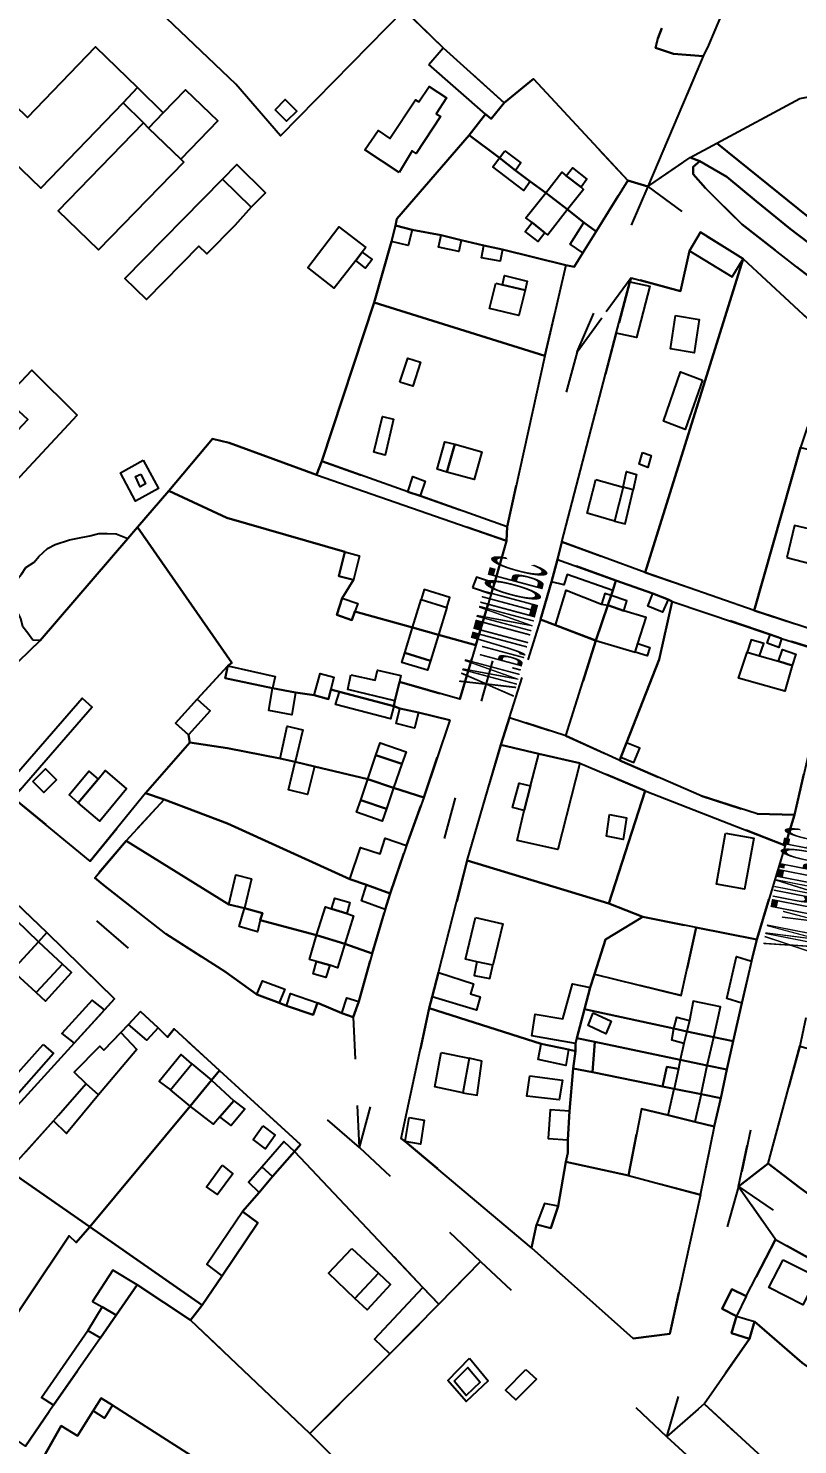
# Model space of a CAD drawing. Extents: x -14.1 to 15.6, y -19 to 8.9.
# Drawn here: x -9.66 to -7.829, y 0.399 to 3.767 of the extents above; entities that cross this region are included whole.
import ezdxf

# ---------------------------------------------------------------- set-up
doc = ezdxf.new("R2010")
doc.units = 0
doc.header["$MEASUREMENT"] = 0
doc.linetypes.add('DASHED', pattern=[0.75, 0.5, -0.25])
doc.linetypes.add('DOT', pattern=[1, 0, -1])
doc.layers.get('0').update_dxf_attribs({"linetype": 'CONTINUOUS'})

msp = doc.modelspace()

# ---------------------------------------------------------------- linework, layer by layer
at = {"color": 7, "linetype": 'Continuous'}
for points in [[(-9.1658, 3.6343), (-9.8908, 4.3243), (-9.7608, 4.4713), (-9.5618, 4.6643), (-9.3008, 4.3793), (-9.3148, 4.3583), (-9.1648, 4.2123), (-8.7948, 3.8353), (-8.7658, 3.8113), (-9.0598, 3.5113)], [(-9.6498, 3.8673), (-9.8108, 3.6993), (-9.6618, 3.5553), (-9.4998, 3.7233), (-9.3998, 3.6263), (-9.4338, 3.5903), (-9.6298, 3.3873), (-9.9748, 3.7193), (-9.8938, 3.8033), (-9.8678, 3.8293), (-9.7998, 3.9003), (-9.8088, 3.9083), (-9.7528, 3.9663)], [(-8.7068, 3.6813), (-8.6728, 3.7213), (-8.5278, 3.5903), (-8.5588, 3.5523), (-8.5718, 3.5633)], [(-8.2338, 3.4053), (-8.3088, 3.2843), (-8.3378, 3.3053), (-8.3768, 3.3363), (-8.4288, 3.3763), (-8.4658, 3.4033), (-8.5008, 3.4293), (-8.5388, 3.4593), (-8.6108, 3.5133), (-8.5718, 3.5633), (-8.5588, 3.5523), (-8.5278, 3.5903), (-8.4578, 3.6473)], [(-8.2338, 3.4053), (-8.3088, 3.2843), (-8.3378, 3.3053), (-8.3768, 3.3363), (-8.4288, 3.3763), (-8.4658, 3.4033), (-8.5008, 3.4293), (-8.5388, 3.4593), (-8.6108, 3.5133), (-8.5718, 3.5633), (-8.5588, 3.5523), (-8.5278, 3.5903), (-8.4578, 3.6473)], [(-8.0218, 3.4943), (-7.8238, 3.6003), (-7.5838, 3.6473), (-7.3928, 3.4783), (-7.3258, 3.3823), (-7.2858, 3.3213), (-7.2178, 3.1873), (-7.1198, 3.0183), (-7.0228, 2.8863), (-6.9488, 2.7883), (-6.8618, 2.6923), (-6.7788, 2.6093), (-6.7338, 2.5573), (-6.7268, 2.5253), (-6.8098, 2.5733), (-6.9128, 2.6293), (-7.0938, 2.7383), (-7.1588, 2.7883), (-7.3658, 2.9653)], [(-9.3998, 3.6263), (-9.3388, 3.5663), (-9.3738, 3.5303), (-9.3858, 3.5423), (-9.4338, 3.5903)], [(-9.2968, 3.4563), (-9.3738, 3.5303), (-9.3388, 3.5663), (-9.2858, 3.6213), (-9.2088, 3.5473)], [(-8.7778, 3.4243), (-8.8588, 3.4783), (-8.8278, 3.5243), (-8.7998, 3.5053), (-8.7388, 3.5973), (-8.7308, 3.5923), (-8.7058, 3.6293), (-8.6648, 3.6023), (-8.6898, 3.5643), (-8.6788, 3.5573), (-8.7368, 3.4693), (-8.7468, 3.4763)], [(-9.0728, 3.5733), (-9.0488, 3.5983), (-9.0208, 3.5703), (-9.0458, 3.5463)], [(-9.2898, 3.4493), (-9.4928, 3.2403), (-9.5888, 3.3333), (-9.3858, 3.5423), (-9.3738, 3.5303), (-9.2968, 3.4563)], [(-8.3088, 3.2843), (-8.3408, 3.2333), (-8.3608, 3.2003), (-8.3808, 3.2043), (-8.5318, 3.2413), (-8.5758, 3.2513), (-8.6298, 3.2633), (-8.6778, 3.2753), (-8.7468, 3.2883), (-8.7858, 3.2983), (-8.7828, 3.3143), (-8.6108, 3.5133), (-8.5388, 3.4593), (-8.5008, 3.4293), (-8.4658, 3.4033), (-8.4288, 3.3763), (-8.3768, 3.3363), (-8.3378, 3.3053)], [(-8.3088, 3.2843), (-8.3408, 3.2333), (-8.3608, 3.2003), (-8.3808, 3.2043), (-8.5318, 3.2413), (-8.5758, 3.2513), (-8.6298, 3.2633), (-8.6778, 3.2753), (-8.7468, 3.2883), (-8.7858, 3.2983), (-8.7828, 3.3143), (-8.6108, 3.5133), (-8.5388, 3.4593), (-8.5008, 3.4293), (-8.4658, 3.4033), (-8.4288, 3.3763), (-8.3768, 3.3363), (-8.3378, 3.3053)], [(-8.5258, 3.4763), (-8.4878, 3.4473), (-8.5008, 3.4293), (-8.5388, 3.4593)], [(-8.0848, 3.4603), (-8.0218, 3.4943), (-7.3658, 2.9653), (-7.1588, 2.7883), (-7.0938, 2.7383), (-6.9128, 2.6293), (-6.8098, 2.5733), (-6.7268, 2.5253), (-6.7358, 2.4903), (-6.8658, 2.5693), (-6.9218, 2.5943), (-7.0258, 2.6493), (-7.0768, 2.6813), (-7.2128, 2.7843), (-7.3638, 2.9103), (-7.5608, 3.0663), (-7.6818, 3.1633), (-7.7618, 3.2253), (-7.8468, 3.2903), (-7.9278, 3.3563), (-7.9978, 3.4143), (-8.0428, 3.4403), (-8.0618, 3.4513)], [(-9.1298, 3.3423), (-9.1978, 3.4083), (-9.1638, 3.4433), (-9.0958, 3.3763)], [(-8.5388, 3.4593), (-8.5008, 3.4293), (-8.4658, 3.4033), (-8.4808, 3.3813), (-8.5548, 3.4383)], [(-8.3448, 3.3893), (-8.3798, 3.4163), (-8.3648, 3.4353), (-8.3308, 3.4083)], [(-9.1688, 3.2983), (-9.2348, 3.2313), (-9.2538, 3.2493), (-9.3788, 3.1223), (-9.4298, 3.1723), (-9.1978, 3.4083), (-9.1298, 3.3423)], [(-8.4288, 3.3763), (-8.3908, 3.4253), (-8.3798, 3.4163), (-8.3448, 3.3893), (-8.3388, 3.3843), (-8.3768, 3.3363)], [(-8.4288, 3.3763), (-8.3768, 3.3363), (-8.4238, 3.2763), (-8.4308, 3.2813), (-8.4608, 3.3053), (-8.4758, 3.3163)], [(-8.4608, 3.3053), (-8.4308, 3.2813), (-8.4468, 3.2603), (-8.4778, 3.2843)], [(-8.3378, 3.3053), (-8.3088, 3.2843), (-8.3408, 3.2333), (-8.3708, 3.2543)], [(-8.8568, 3.2463), (-8.8658, 3.2353), (-8.8808, 3.2153), (-8.9318, 3.1493), (-8.9948, 3.1983), (-8.9208, 3.2953)], [(-8.8368, 3.1153), (-8.7958, 3.2603), (-8.7858, 3.2983), (-8.7468, 3.2883), (-8.6778, 3.2753), (-8.6298, 3.2633), (-8.5758, 3.2513), (-8.5318, 3.2413), (-8.3808, 3.2043), (-8.4308, 2.9883)], [(-8.8368, 3.1153), (-8.7958, 3.2603), (-8.7858, 3.2983), (-8.7468, 3.2883), (-8.6778, 3.2753), (-8.6298, 3.2633), (-8.5758, 3.2513), (-8.5318, 3.2413), (-8.3808, 3.2043), (-8.4308, 2.9883)], [(-8.7958, 3.2603), (-8.7858, 3.2983), (-8.7468, 3.2883), (-8.7558, 3.2513)], [(-8.6778, 3.2753), (-8.6298, 3.2633), (-8.6358, 3.2363), (-8.6838, 3.2473)], [(-8.2258, 3.1743), (-8.1078, 3.1423), (-8.0868, 3.2383), (-8.0608, 3.2823), (-7.9588, 3.2193), (-8.1918, 2.4733), (-8.3908, 2.5463), (-8.2608, 3.0423), (-8.2288, 3.1643)], [(-8.2258, 3.1743), (-8.1078, 3.1423), (-8.0868, 3.2383), (-8.0608, 3.2823), (-7.9588, 3.2193), (-8.1918, 2.4733), (-8.3908, 2.5463), (-8.2608, 3.0423), (-8.2288, 3.1643)], [(-8.0608, 3.2823), (-8.0868, 3.2383), (-7.9848, 3.1763), (-7.9588, 3.2193)], [(-8.8808, 3.2153), (-8.8658, 3.2353), (-8.8418, 3.2173), (-8.8578, 3.1973)], [(-8.5758, 3.2513), (-8.5318, 3.2413), (-8.5368, 3.2133), (-8.5818, 3.2213)], [(-7.9588, 3.2193), (-7.7398, 3.0163), (-7.7588, 2.9593), (-7.8228, 2.7703), (-7.9328, 2.3833), (-8.1918, 2.4733)], [(-7.9588, 3.2193), (-7.7398, 3.0163), (-7.7588, 2.9593), (-7.8228, 2.7703), (-7.9328, 2.3833), (-8.1918, 2.4733)], [(-8.4778, 3.1443), (-8.5318, 3.1573), (-8.5268, 3.1793), (-8.4728, 3.1663)], [(-8.5478, 3.1613), (-8.5318, 3.1573), (-8.4778, 3.1443), (-8.4928, 3.0843), (-8.5628, 3.1013)], [(-8.2608, 3.0423), (-8.2288, 3.1643), (-8.1808, 3.1543), (-8.2128, 3.0323)], [(-8.8368, 3.1153), (-8.4308, 2.9883), (-8.5208, 2.5823), (-8.7278, 2.6553), (-8.7568, 2.6653), (-8.9618, 2.7383)], [(-8.8368, 3.1153), (-8.4308, 2.9883), (-8.5208, 2.5823), (-8.7278, 2.6553), (-8.7568, 2.6653), (-8.9618, 2.7383)], [(-8.1198, 3.0843), (-8.0638, 3.0753), (-8.0758, 2.9953), (-8.1318, 3.0053)], [(-8.7758, 2.9263), (-8.7568, 2.9833), (-8.7268, 2.9733), (-8.7448, 2.9163)], [(-9.5438, 2.8473), (-9.7538, 2.6223), (-9.8638, 2.7263), (-9.7968, 2.7973), (-9.7448, 2.7483), (-9.6608, 2.8373), (-9.7148, 2.8873), (-9.6518, 2.9543)], [(-8.0558, 2.9303), (-8.0968, 2.8133), (-8.1488, 2.8333), (-8.1078, 2.9503)], [(-8.8378, 2.7593), (-8.8168, 2.8443), (-8.7908, 2.8383), (-8.8108, 2.7523)], [(-9.2218, 2.7913), (-9.1818, 2.7813), (-8.9738, 2.7053), (-8.5218, 2.5483), (-8.5508, 2.4483), (-8.5588, 2.4223), (-8.5948, 2.3003), (-8.6838, 2.3253), (-8.7458, 2.3423), (-8.8828, 2.3803), (-8.8898, 2.3603), (-8.9258, 2.3723), (-8.9128, 2.4123), (-8.8858, 2.4563), (-8.9208, 2.4643), (-8.9068, 2.5223), (-9.1878, 2.6033), (-9.3258, 2.6673)], [(-9.2218, 2.7913), (-9.1818, 2.7813), (-8.9738, 2.7053), (-8.5218, 2.5483), (-8.5508, 2.4483), (-8.5588, 2.4223), (-8.5948, 2.3003), (-8.6838, 2.3253), (-8.7458, 2.3423), (-8.8828, 2.3803), (-8.8898, 2.3603), (-8.9258, 2.3723), (-8.9128, 2.4123), (-8.8858, 2.4563), (-8.9208, 2.4643), (-8.9068, 2.5223), (-9.1878, 2.6033), (-9.3258, 2.6673)], [(-8.6448, 2.7783), (-8.6638, 2.7123), (-8.6868, 2.7193), (-8.6688, 2.7843)], [(-8.6638, 2.7123), (-8.6448, 2.7783), (-8.5808, 2.7603), (-8.5988, 2.6943)], [(-7.8228, 2.7703), (-7.7328, 2.7503), (-7.6538, 2.7323), (-7.5678, 2.7123), (-7.5978, 2.6193), (-7.6098, 2.5793), (-7.7328, 2.3173), (-7.9328, 2.3833)], [(-7.8228, 2.7703), (-7.7328, 2.7503), (-7.6538, 2.7323), (-7.5678, 2.7123), (-7.5978, 2.6193), (-7.6098, 2.5793), (-7.7328, 2.3173), (-7.9328, 2.3833)], [(-9.3868, 2.7403), (-9.3498, 2.6733), (-9.4048, 2.6433), (-9.4408, 2.7103)], [(-9.3868, 2.7403), (-9.3498, 2.6733), (-9.4048, 2.6433), (-9.4408, 2.7103)], [(-8.1988, 2.7583), (-8.1778, 2.7513), (-8.1858, 2.7233), (-8.2068, 2.7313)], [(-9.3918, 2.7073), (-9.3808, 2.6843), (-9.3938, 2.6773), (-9.4048, 2.7013)], [(-8.7278, 2.6553), (-8.7568, 2.6653), (-8.7448, 2.7013), (-8.7158, 2.6903)], [(-8.3098, 2.6943), (-8.2448, 2.6763), (-8.2648, 2.5953), (-8.3298, 2.6143)], [(-8.2208, 2.6703), (-8.2448, 2.6763), (-8.2368, 2.7133), (-8.2128, 2.7063)], [(-8.5948, 2.3003), (-8.6328, 2.1723), (-8.7768, 2.2133), (-8.7878, 2.1683), (-8.7898, 2.1553), (-8.9198, 2.1893), (-8.9398, 2.1953), (-8.9458, 2.1723), (-8.9798, 2.1813), (-9.0238, 2.1883), (-9.0788, 2.1983), (-9.1918, 2.2223), (-9.1848, 2.2513), (-9.1758, 2.2583), (-9.3998, 2.5813), (-9.3258, 2.6673), (-9.1878, 2.6033), (-8.9068, 2.5223), (-8.9208, 2.4643), (-8.8858, 2.4563), (-8.9128, 2.4123), (-8.9258, 2.3723), (-8.8898, 2.3603), (-8.8828, 2.3803), (-8.7458, 2.3423), (-8.6838, 2.3253)], [(-8.5948, 2.3003), (-8.6328, 2.1723), (-8.7768, 2.2133), (-8.7878, 2.1683), (-8.7898, 2.1553), (-8.9198, 2.1893), (-8.9398, 2.1953), (-8.9458, 2.1723), (-8.9798, 2.1813), (-9.0238, 2.1883), (-9.0788, 2.1983), (-9.1918, 2.2223), (-9.1848, 2.2513), (-9.1758, 2.2583), (-9.3998, 2.5813), (-9.3258, 2.6673), (-9.1878, 2.6033), (-8.9068, 2.5223), (-8.9208, 2.4643), (-8.8858, 2.4563), (-8.9128, 2.4123), (-8.9258, 2.3723), (-8.8898, 2.3603), (-8.8828, 2.3803), (-8.7458, 2.3423), (-8.6838, 2.3253)], [(-8.2448, 2.6763), (-8.2648, 2.5953), (-8.2398, 2.5893), (-8.2208, 2.6703)], [(-9.3808, 1.9483), (-9.5128, 1.7873), (-9.6958, 1.9373), (-9.6798, 1.9553), (-9.7038, 1.9763), (-9.7508, 2.0233), (-9.8118, 2.1373), (-9.7088, 2.2373), (-9.6318, 2.3113), (-9.4228, 2.5543), (-9.3998, 2.5813), (-9.1758, 2.2583), (-9.1848, 2.2513), (-9.2578, 2.1723), (-9.3098, 2.1153), (-9.2788, 2.0873), (-9.2758, 2.0693)], [(-9.3808, 1.9483), (-9.5128, 1.7873), (-9.6958, 1.9373), (-9.6798, 1.9553), (-9.7038, 1.9763), (-9.7508, 2.0233), (-9.8118, 2.1373), (-9.7088, 2.2373), (-9.6318, 2.3113), (-9.4228, 2.5543), (-9.3998, 2.5813), (-9.1758, 2.2583), (-9.1848, 2.2513), (-9.2578, 2.1723), (-9.3098, 2.1153), (-9.2788, 2.0873), (-9.2758, 2.0693)], [(-7.8548, 2.5093), (-7.7608, 2.4843), (-7.7518, 2.5263), (-7.7918, 2.5333), (-7.7788, 2.5713), (-7.8368, 2.5853)], [(-8.8718, 2.5133), (-8.8858, 2.4563), (-8.9208, 2.4643), (-8.9068, 2.5223)], [(-8.4008, 2.5043), (-8.2618, 2.4543), (-8.2688, 2.4303), (-8.2728, 2.4183), (-8.2808, 2.3953), (-8.3098, 2.3113), (-8.4058, 2.3483), (-8.4408, 2.3613), (-8.4148, 2.4513)], [(-8.4008, 2.5043), (-8.2618, 2.4543), (-8.2688, 2.4303), (-8.2728, 2.4183), (-8.2808, 2.3953), (-8.3098, 2.3113), (-8.4058, 2.3483), (-8.4408, 2.3613), (-8.4148, 2.4513)], [(-8.4008, 2.5043), (-8.2618, 2.4543), (-8.2688, 2.4303), (-8.3778, 2.4683), (-8.3858, 2.4443), (-8.4148, 2.4513)], [(-8.6028, 2.4373), (-8.5588, 2.4223), (-8.5508, 2.4483), (-8.5938, 2.4623)], [(-8.7248, 2.4093), (-8.6638, 2.3903), (-8.6568, 2.4143), (-8.7178, 2.4333)], [(-8.2808, 2.3953), (-8.3098, 2.3113), (-8.4058, 2.3483), (-8.3798, 2.4313), (-8.2958, 2.3983)], [(-8.2618, 2.4543), (-8.1738, 2.4233), (-8.1378, 2.4093), (-8.1278, 2.4043), (-8.1588, 2.2663), (-8.2368, 2.0683), (-8.2498, 2.0343), (-8.2528, 2.0263), (-8.3808, 2.0853), (-8.3098, 2.3113), (-8.2808, 2.3953), (-8.2728, 2.4183), (-8.2688, 2.4303)], [(-8.2618, 2.4543), (-8.1738, 2.4233), (-8.1378, 2.4093), (-8.1278, 2.4043), (-8.1588, 2.2663), (-8.2368, 2.0683), (-8.2498, 2.0343), (-8.2528, 2.0263), (-8.3808, 2.0853), (-8.3098, 2.3113), (-8.2808, 2.3953), (-8.2728, 2.4183), (-8.2688, 2.4303)], [(-8.9258, 2.3723), (-8.9128, 2.4123), (-8.8758, 2.3993), (-8.8828, 2.3803), (-8.8898, 2.3603)], [(-8.7458, 2.3423), (-8.7248, 2.4093), (-8.6638, 2.3903), (-8.6838, 2.3253)], [(-8.2808, 2.3953), (-8.3098, 2.3113), (-8.2158, 2.2843), (-8.2098, 2.3043), (-8.1898, 2.3663), (-8.2428, 2.3823)], [(-8.2808, 2.3953), (-8.2728, 2.4183), (-8.2878, 2.4233), (-8.2958, 2.3983)], [(-8.2808, 2.3953), (-8.2428, 2.3823), (-8.2358, 2.4063), (-8.2728, 2.4183)], [(-8.1278, 2.4043), (-7.8948, 2.3263), (-7.8678, 2.3163), (-7.7488, 2.2793), (-7.8368, 1.8973), (-7.9258, 1.8993), (-8.0588, 1.9423), (-8.2528, 2.0263), (-8.2498, 2.0343), (-8.2368, 2.0683), (-8.1588, 2.2663)], [(-8.1278, 2.4043), (-7.8948, 2.3263), (-7.8678, 2.3163), (-7.7488, 2.2793), (-7.8368, 1.8973), (-7.9258, 1.8993), (-8.0588, 1.9423), (-8.2528, 2.0263), (-8.2498, 2.0343), (-8.2368, 2.0683), (-8.1588, 2.2663)], [(-8.1738, 2.4233), (-8.1378, 2.4093), (-8.1508, 2.3793), (-8.1858, 2.3933)], [(-8.7458, 2.3423), (-8.6838, 2.3253), (-8.7028, 2.2633), (-8.7638, 2.2823)], [(-7.8948, 2.3263), (-7.8678, 2.3163), (-7.8738, 2.2953), (-7.9018, 2.3053)], [(-8.2158, 2.2843), (-8.2098, 2.3043), (-8.1808, 2.2953), (-8.1878, 2.2753)], [(-7.9498, 2.2843), (-7.9198, 2.2753), (-7.9098, 2.3043), (-7.9398, 2.3133)], [(-7.8428, 2.2523), (-7.8748, 2.2623), (-7.8658, 2.2903), (-7.8338, 2.2793)], [(-8.7638, 2.2823), (-8.7028, 2.2633), (-8.7098, 2.2413), (-8.7708, 2.2593)], [(-7.9498, 2.2843), (-7.9198, 2.2753), (-7.8748, 2.2623), (-7.8428, 2.2523), (-7.8598, 2.1913), (-7.9698, 2.2223)], [(-9.1848, 2.2513), (-9.1918, 2.2223), (-9.0788, 2.1983), (-9.0238, 2.1883), (-8.9798, 2.1813), (-8.9458, 2.1723), (-8.9398, 2.1953), (-8.9198, 2.1893), (-8.7898, 2.1553), (-8.7758, 2.1503), (-8.7318, 2.1403), (-8.6568, 2.1223), (-8.7188, 1.9383), (-8.7908, 1.9613), (-8.8518, 1.9823), (-8.9788, 2.0123), (-9.0248, 2.0233), (-9.0608, 2.0313), (-9.1858, 2.0553), (-9.2758, 2.0693), (-9.2788, 2.0873), (-9.3098, 2.1153), (-9.2578, 2.1723)], [(-9.1848, 2.2513), (-9.1918, 2.2223), (-9.0788, 2.1983), (-9.0238, 2.1883), (-8.9798, 2.1813), (-8.9458, 2.1723), (-8.9398, 2.1953), (-8.9198, 2.1893), (-8.7898, 2.1553), (-8.7758, 2.1503), (-8.7318, 2.1403), (-8.6568, 2.1223), (-8.7188, 1.9383), (-8.7908, 1.9613), (-8.8518, 1.9823), (-8.9788, 2.0123), (-9.0248, 2.0233), (-9.0608, 2.0313), (-9.1858, 2.0553), (-9.2758, 2.0693), (-9.2788, 2.0873), (-9.3098, 2.1153), (-9.2578, 2.1723)], [(-9.1848, 2.2513), (-9.0728, 2.2263), (-9.0788, 2.1983), (-9.1918, 2.2223)], [(-8.9798, 2.1813), (-8.9658, 2.2333), (-8.9328, 2.2243), (-8.9398, 2.1953), (-8.9458, 2.1723)], [(-8.8928, 2.2303), (-8.8348, 2.2173), (-8.8288, 2.2413), (-8.7738, 2.2283), (-8.7768, 2.2133), (-8.7878, 2.1683), (-8.8998, 2.1953)], [(-9.0788, 2.1983), (-9.0238, 2.1883), (-9.0328, 2.1353), (-9.0878, 2.1453)], [(-9.0788, 2.1983), (-9.0238, 2.1883), (-9.0328, 2.1353), (-9.0878, 2.1453)], [(-8.9198, 2.1893), (-8.7898, 2.1553), (-8.7978, 2.1253), (-8.9288, 2.1593)], [(-9.7038, 1.9763), (-9.5318, 2.1743), (-9.5078, 2.1533), (-9.6798, 1.9553)], [(-9.3098, 2.1153), (-9.2578, 2.1723), (-9.2268, 2.1443), (-9.2788, 2.0873)], [(-8.7758, 2.1503), (-8.7318, 2.1403), (-8.7408, 2.1033), (-8.7848, 2.1143)], [(-9.0248, 2.0233), (-9.0608, 2.0313), (-9.0438, 2.1083), (-9.0068, 2.0993)], [(-8.7188, 1.9383), (-8.7598, 1.8243), (-8.7988, 1.7103), (-8.8548, 1.7303), (-8.8948, 1.7443), (-9.1858, 1.8763), (-9.3368, 1.9333), (-9.3808, 1.9483), (-9.2758, 2.0693), (-9.1858, 2.0553), (-9.0608, 2.0313), (-9.0248, 2.0233), (-8.9788, 2.0123), (-8.8518, 1.9823), (-8.7908, 1.9613)], [(-8.7188, 1.9383), (-8.7598, 1.8243), (-8.7988, 1.7103), (-8.8548, 1.7303), (-8.8948, 1.7443), (-9.1858, 1.8763), (-9.3368, 1.9333), (-9.3808, 1.9483), (-9.2758, 2.0693), (-9.1858, 2.0553), (-9.0608, 2.0313), (-9.0248, 2.0233), (-8.9788, 2.0123), (-8.8518, 1.9823), (-8.7908, 1.9613)], [(-8.7708, 2.0183), (-8.8328, 2.0393), (-8.8228, 2.0683), (-8.7608, 2.0473)], [(-8.5358, 2.0633), (-8.4448, 2.0423), (-8.3478, 2.0203), (-8.1918, 1.9543), (-8.2788, 1.6863), (-8.6158, 1.7883)], [(-8.5358, 2.0633), (-8.4448, 2.0423), (-8.3478, 2.0203), (-8.1918, 1.9543), (-8.2788, 1.6863), (-8.6158, 1.7883)], [(-8.2368, 2.0683), (-8.2498, 2.0343), (-8.2188, 2.0213), (-8.2048, 2.0553)], [(-9.0248, 2.0233), (-8.9788, 2.0123), (-8.9958, 1.9453), (-9.0408, 1.9563)], [(-8.8518, 1.9823), (-8.8328, 2.0393), (-8.7708, 2.0183), (-8.7908, 1.9613)], [(-8.4448, 2.0423), (-8.3478, 2.0203), (-8.3998, 1.8143), (-8.4968, 1.8363), (-8.4798, 1.9073), (-8.4648, 1.9663)], [(-9.6488, 1.9763), (-9.6188, 2.0063), (-9.5928, 1.9803), (-9.6228, 1.9503)], [(-9.4938, 1.9823), (-9.5408, 1.9253), (-9.5628, 1.9443), (-9.5158, 2.0013)], [(-9.5408, 1.9253), (-9.4938, 1.9823), (-9.4768, 2.0023), (-9.4258, 1.9593), (-9.4898, 1.8823)], [(-8.8518, 1.9823), (-8.7908, 1.9613), (-8.8078, 1.9113), (-8.8688, 1.9323)], [(-8.4648, 1.9663), (-8.4798, 1.9073), (-8.5078, 1.9143), (-8.4918, 1.9723)], [(-8.1918, 1.9543), (-7.8588, 1.8243), (-7.9268, 1.6003), (-8.0708, 1.6293), (-8.1978, 1.6543), (-8.2788, 1.6863)], [(-8.1918, 1.9543), (-7.8588, 1.8243), (-7.9268, 1.6003), (-8.0708, 1.6293), (-8.1978, 1.6543), (-8.2788, 1.6863)], [(-9.3368, 1.9333), (-9.1858, 1.8763), (-8.8948, 1.7443), (-8.8548, 1.7303), (-8.7988, 1.7103), (-8.8108, 1.6723), (-8.8418, 1.5673), (-8.9068, 1.5903), (-8.9738, 1.6113), (-9.1078, 1.6463), (-9.1028, 1.6633), (-9.1458, 1.6753), (-9.1828, 1.6843), (-9.4268, 1.8353)], [(-9.3368, 1.9333), (-9.1858, 1.8763), (-8.8948, 1.7443), (-8.8548, 1.7303), (-8.7988, 1.7103), (-8.8108, 1.6723), (-8.8418, 1.5673), (-8.9068, 1.5903), (-8.9738, 1.6113), (-9.1078, 1.6463), (-9.1028, 1.6633), (-9.1458, 1.6753), (-9.1828, 1.6843), (-9.4268, 1.8353)], [(-8.8688, 1.9323), (-8.8078, 1.9113), (-8.8178, 1.8823), (-8.8788, 1.9033)], [(-8.2768, 1.8983), (-8.2368, 1.8903), (-8.2448, 1.8383), (-8.2838, 1.8463)], [(-8.0008, 1.8533), (-7.9338, 1.8413), (-7.9558, 1.7203), (-8.0228, 1.7323)], [(-8.8418, 1.5673), (-8.8738, 1.4533), (-8.8868, 1.4163), (-8.9138, 1.4253), (-8.9718, 1.4503), (-8.9818, 1.4213), (-9.0458, 1.4433), (-9.0628, 1.4503), (-9.1158, 1.4703), (-9.1898, 1.5233), (-9.3328, 1.6143), (-9.4828, 1.7313), (-9.5018, 1.7473), (-9.4268, 1.8353), (-9.1828, 1.6843), (-9.1458, 1.6753), (-9.1028, 1.6633), (-9.1078, 1.6463), (-8.9738, 1.6113), (-8.9068, 1.5903)], [(-8.8418, 1.5673), (-8.8738, 1.4533), (-8.8868, 1.4163), (-8.9138, 1.4253), (-8.9718, 1.4503), (-8.9818, 1.4213), (-9.0458, 1.4433), (-9.0628, 1.4503), (-9.1158, 1.4703), (-9.1898, 1.5233), (-9.3328, 1.6143), (-9.4828, 1.7313), (-9.5018, 1.7473), (-9.4268, 1.8353), (-9.1828, 1.6843), (-9.1458, 1.6753), (-9.1028, 1.6633), (-9.1078, 1.6463), (-8.9738, 1.6113), (-8.9068, 1.5903)], [(-8.8948, 1.7443), (-8.8698, 1.8193), (-8.8228, 1.8043), (-8.8108, 1.8413), (-8.7598, 1.8243), (-8.7988, 1.7103), (-8.8548, 1.7303)], [(-8.6158, 1.7883), (-8.2788, 1.6863), (-8.1978, 1.6543), (-8.2868, 1.6003), (-8.3128, 1.5183), (-8.3228, 1.4863), (-8.3368, 1.4353), (-8.3548, 1.3663), (-8.3578, 1.3533), (-8.3578, 1.3353), (-8.3748, 1.3393), (-8.4398, 1.3523), (-8.7058, 1.4373), (-8.6988, 1.4643), (-8.6838, 1.5223)], [(-8.6158, 1.7883), (-8.2788, 1.6863), (-8.1978, 1.6543), (-8.2868, 1.6003), (-8.3128, 1.5183), (-8.3228, 1.4863), (-8.3368, 1.4353), (-8.3548, 1.3663), (-8.3578, 1.3533), (-8.3578, 1.3353), (-8.3748, 1.3393), (-8.4398, 1.3523), (-8.7058, 1.4373), (-8.6988, 1.4643), (-8.6838, 1.5223)], [(-9.7858, 1.7633), (-9.7728, 1.7533), (-9.7668, 1.7613), (-9.6158, 1.6173), (-9.6358, 1.5953), (-9.6978, 1.5273), (-9.9998, 1.1963), (-10.0728, 1.2423), (-10.1688, 1.3033), (-10.1538, 1.3193), (-10.1278, 1.3513), (-10.0298, 1.4673), (-9.9608, 1.5493), (-9.9178, 1.6003), (-9.9048, 1.6163)], [(-9.7858, 1.7633), (-9.7728, 1.7533), (-9.7668, 1.7613), (-9.6158, 1.6173), (-9.6358, 1.5953), (-9.6978, 1.5273), (-9.9998, 1.1963), (-10.0728, 1.2423), (-10.1688, 1.3033), (-10.1538, 1.3193), (-10.1278, 1.3513), (-10.0298, 1.4673), (-9.9608, 1.5493), (-9.9178, 1.6003), (-9.9048, 1.6163)], [(-9.1288, 1.7453), (-9.1458, 1.6753), (-9.1828, 1.6843), (-9.1658, 1.7543)], [(-8.8548, 1.7303), (-8.7988, 1.7103), (-8.8108, 1.6723), (-8.8668, 1.6923)], [(-8.9018, 1.6623), (-8.9388, 1.6733), (-8.9308, 1.6993), (-8.8948, 1.6883)], [(-9.1458, 1.6753), (-9.1028, 1.6633), (-9.1078, 1.6463), (-9.1148, 1.6193), (-9.1578, 1.6313)], [(-8.9738, 1.6113), (-8.9528, 1.6783), (-8.9388, 1.6733), (-8.9018, 1.6623), (-8.8858, 1.6573), (-8.9068, 1.5903)], [(-8.5958, 1.6533), (-8.5308, 1.6383), (-8.5548, 1.5393), (-8.5928, 1.5473), (-8.6198, 1.5543)], [(-9.6158, 1.6173), (-9.4548, 1.4593), (-9.4788, 1.4333), (-9.5508, 1.3543), (-9.8058, 1.0743), (-9.8358, 1.0933), (-9.9998, 1.1963), (-9.6978, 1.5273), (-9.6358, 1.5953)], [(-9.6158, 1.6173), (-9.4548, 1.4593), (-9.4788, 1.4333), (-9.5508, 1.3543), (-9.8058, 1.0743), (-9.8358, 1.0933), (-9.9998, 1.1963), (-9.6978, 1.5273), (-9.6358, 1.5953)], [(-9.6358, 1.5953), (-9.6978, 1.5273), (-9.7518, 1.5763), (-9.6888, 1.6463)], [(-8.0708, 1.6293), (-7.9268, 1.6003), (-7.9388, 1.5493), (-7.9618, 1.4493), (-7.9828, 1.3593), (-8.0288, 1.3683), (-8.0928, 1.3823), (-8.1238, 1.3893), (-8.3368, 1.4353), (-8.3228, 1.4863), (-8.3128, 1.5183), (-8.1068, 1.4673)], [(-8.0708, 1.6293), (-7.9268, 1.6003), (-7.9388, 1.5493), (-7.9618, 1.4493), (-7.9828, 1.3593), (-8.0288, 1.3683), (-8.0928, 1.3823), (-8.1238, 1.3893), (-8.3368, 1.4353), (-8.3228, 1.4863), (-8.3128, 1.5183), (-8.1068, 1.4673)], [(-9.6978, 1.5273), (-9.6358, 1.5953), (-9.5788, 1.5423), (-9.6408, 1.4743)], [(-8.9738, 1.6113), (-8.9068, 1.5903), (-8.9238, 1.5333), (-8.9428, 1.5393), (-8.9738, 1.5483), (-8.9908, 1.5533)], [(-7.9388, 1.5493), (-7.9618, 1.4493), (-7.9978, 1.4603), (-7.9748, 1.5603)], [(-9.5788, 1.5423), (-9.6408, 1.4743), (-9.6188, 1.4543), (-9.5568, 1.5223)], [(-8.9738, 1.5483), (-8.9428, 1.5393), (-8.9518, 1.5103), (-8.9818, 1.5193)], [(-8.6988, 1.4643), (-8.6838, 1.5223), (-8.6008, 1.4953), (-8.6078, 1.4713), (-8.5848, 1.4643), (-8.5938, 1.4323)], [(-8.5548, 1.5393), (-8.5928, 1.5473), (-8.5988, 1.5153), (-8.5618, 1.5083)], [(-9.0628, 1.4503), (-9.1158, 1.4703), (-9.1028, 1.5023), (-9.0498, 1.4823)], [(-8.3228, 1.4863), (-8.3368, 1.4353), (-8.3548, 1.3663), (-8.3578, 1.3533), (-8.4618, 1.3713), (-8.4538, 1.4233), (-8.3878, 1.4123), (-8.3648, 1.4953)], [(-9.5508, 1.3543), (-9.4788, 1.4333), (-9.5078, 1.4563), (-9.5798, 1.3773)], [(-8.9818, 1.4213), (-9.0458, 1.4433), (-9.0358, 1.4723), (-8.9718, 1.4503)], [(-8.8738, 1.4533), (-8.8868, 1.4163), (-8.9138, 1.4253), (-8.9018, 1.4623)], [(-8.0928, 1.3823), (-8.0288, 1.3683), (-8.0128, 1.4403), (-8.0778, 1.4543), (-8.0868, 1.4083)], [(-9.3928, 1.4293), (-9.3508, 1.3903), (-9.3288, 1.3683), (-9.3128, 1.3883), (-9.2048, 1.2893), (-9.2238, 1.2663), (-9.2748, 1.2043), (-9.5138, 0.9173), (-9.7058, 1.0513), (-9.5998, 1.1693), (-9.5218, 1.2573), (-9.5508, 1.2853), (-9.4898, 1.3473), (-9.4798, 1.3373), (-9.4398, 1.3793), (-9.4218, 1.3983)], [(-9.3928, 1.4293), (-9.3508, 1.3903), (-9.3288, 1.3683), (-9.3128, 1.3883), (-9.2048, 1.2893), (-9.2238, 1.2663), (-9.2748, 1.2043), (-9.5138, 0.9173), (-9.7058, 1.0513), (-9.5998, 1.1693), (-9.5218, 1.2573), (-9.5508, 1.2853), (-9.4898, 1.3473), (-9.4798, 1.3373), (-9.4398, 1.3793), (-9.4218, 1.3983)], [(-9.3928, 1.4293), (-9.3508, 1.3903), (-9.3778, 1.3613), (-9.4218, 1.3983)], [(-8.7058, 1.4373), (-8.4398, 1.3523), (-8.3748, 1.3393), (-8.3578, 1.3353), (-8.3638, 1.2943), (-8.3718, 1.1923), (-8.3758, 1.1243), (-8.3758, 1.0933), (-8.3808, 1.0723), (-8.3988, 0.9663), (-8.4168, 0.9143), (-8.4508, 0.9233), (-8.4628, 0.8673), (-8.7628, 1.1203), (-8.7728, 1.1273)], [(-8.7058, 1.4373), (-8.4398, 1.3523), (-8.3748, 1.3393), (-8.3578, 1.3353), (-8.3638, 1.2943), (-8.3718, 1.1923), (-8.3758, 1.1243), (-8.3758, 1.0933), (-8.3808, 1.0723), (-8.3988, 0.9663), (-8.4168, 0.9143), (-8.4508, 0.9233), (-8.4628, 0.8673), (-8.7628, 1.1203), (-8.7728, 1.1273)], [(-8.3368, 1.4353), (-8.1238, 1.3893), (-8.0928, 1.3823), (-8.0288, 1.3683), (-7.9828, 1.3593), (-7.9978, 1.2913), (-8.0448, 1.3013), (-8.1088, 1.3143), (-8.3118, 1.3573), (-8.3548, 1.3663)], [(-8.3368, 1.4353), (-8.1238, 1.3893), (-8.0928, 1.3823), (-8.0288, 1.3683), (-7.9828, 1.3593), (-7.9978, 1.2913), (-8.0448, 1.3013), (-8.1088, 1.3143), (-8.3118, 1.3573), (-8.3548, 1.3663)], [(-8.3158, 1.4263), (-8.2728, 1.4063), (-8.2858, 1.3763), (-8.3278, 1.3963)], [(-8.0928, 1.3823), (-8.1238, 1.3893), (-8.1168, 1.4163), (-8.0868, 1.4083)], [(-8.1238, 1.3893), (-8.0928, 1.3823), (-8.0998, 1.3533), (-8.1288, 1.3613)], [(-8.0928, 1.3823), (-8.0998, 1.3533), (-8.1088, 1.3143), (-8.0448, 1.3013), (-8.0288, 1.3683)], [(-9.6248, 1.3513), (-9.5998, 1.3293), (-9.6988, 1.2173), (-9.7238, 1.2403)], [(-9.4898, 1.3473), (-9.4798, 1.3373), (-9.4398, 1.3793), (-9.4018, 1.3393), (-9.4928, 1.2313), (-9.5218, 1.2573), (-9.5508, 1.2853)], [(-8.4398, 1.3523), (-8.3748, 1.3393), (-8.3808, 1.3013), (-8.4468, 1.3153)], [(-8.3118, 1.3573), (-8.3178, 1.2853), (-8.3638, 1.2943), (-8.3578, 1.3353), (-8.3578, 1.3533), (-8.3548, 1.3663)], [(-8.3548, 1.3663), (-8.3118, 1.3573), (-8.1088, 1.3143), (-8.0448, 1.3013), (-7.9978, 1.2913), (-8.0118, 1.2233), (-8.0588, 1.2333), (-8.1228, 1.2453), (-8.1508, 1.2513), (-8.3178, 1.2853), (-8.3638, 1.2943), (-8.3578, 1.3353), (-8.3578, 1.3533)], [(-8.3548, 1.3663), (-8.3118, 1.3573), (-8.1088, 1.3143), (-8.0448, 1.3013), (-7.9978, 1.2913), (-8.0118, 1.2233), (-8.0588, 1.2333), (-8.1228, 1.2453), (-8.1508, 1.2513), (-8.3178, 1.2853), (-8.3638, 1.2943), (-8.3578, 1.3353), (-8.3578, 1.3533)], [(-7.8238, 1.3473), (-7.7558, 1.3283), (-7.7478, 1.3733), (-7.6708, 1.3553), (-7.5438, 1.3033), (-7.5498, 1.2833), (-7.2718, 1.0913), (-7.4908, 0.7823), (-7.7418, 0.9483), (-7.7958, 0.9893), (-7.8248, 1.0113), (-7.8998, 1.0683)], [(-7.8238, 1.3473), (-7.7558, 1.3283), (-7.7478, 1.3733), (-7.6708, 1.3553), (-7.5438, 1.3033), (-7.5498, 1.2833), (-7.2718, 1.0913), (-7.4908, 0.7823), (-7.7418, 0.9483), (-7.7958, 0.9893), (-7.8248, 1.0113), (-7.8998, 1.0683)], [(-9.3218, 1.2433), (-9.2708, 1.3053), (-9.2958, 1.3273), (-9.3488, 1.2633)], [(-8.6778, 1.3323), (-8.6108, 1.3183), (-8.6258, 1.2363), (-8.6928, 1.2503)], [(-8.6108, 1.3183), (-8.6258, 1.2363), (-8.5918, 1.2303), (-8.5808, 1.3113)], [(-8.1088, 1.3143), (-8.1128, 1.2933), (-8.1228, 1.2453), (-8.0588, 1.2333), (-8.0448, 1.3013)], [(-9.2048, 1.2893), (-9.0118, 1.1133), (-9.0268, 1.0963), (-9.0788, 1.0373), (-9.1108, 0.9993), (-9.1498, 0.9543), (-9.1138, 0.9273), (-9.1988, 0.8013), (-9.2458, 0.7313), (-9.5138, 0.9173), (-9.2748, 1.2043), (-9.2238, 1.2663)], [(-9.2048, 1.2893), (-9.0118, 1.1133), (-9.0268, 1.0963), (-9.0788, 1.0373), (-9.1108, 0.9993), (-9.1498, 0.9543), (-9.1138, 0.9273), (-9.1988, 0.8013), (-9.2458, 0.7313), (-9.5138, 0.9173), (-9.2748, 1.2043), (-9.2238, 1.2663)], [(-9.2238, 1.2663), (-9.2748, 1.2043), (-9.3218, 1.2433), (-9.2708, 1.3053)], [(-8.3638, 1.2943), (-8.3178, 1.2853), (-8.1508, 1.2513), (-8.1228, 1.2453), (-8.0588, 1.2333), (-8.0118, 1.2233), (-8.0278, 1.1563), (-8.0738, 1.1673), (-8.1378, 1.1833), (-8.2008, 1.1983), (-8.2318, 1.0393), (-8.3808, 1.0723), (-8.3758, 1.0933), (-8.3758, 1.1243), (-8.3718, 1.1923)], [(-8.3638, 1.2943), (-8.3178, 1.2853), (-8.1508, 1.2513), (-8.1228, 1.2453), (-8.0588, 1.2333), (-8.0118, 1.2233), (-8.0278, 1.1563), (-8.0738, 1.1673), (-8.1378, 1.1833), (-8.2008, 1.1983), (-8.2318, 1.0393), (-8.3808, 1.0723), (-8.3758, 1.0933), (-8.3758, 1.1243), (-8.3718, 1.1923)], [(-8.1128, 1.2933), (-8.1228, 1.2453), (-8.1508, 1.2513), (-8.1408, 1.2983)], [(-9.5218, 1.2573), (-9.4928, 1.2313), (-9.5688, 1.1393), (-9.5998, 1.1693)], [(-9.2748, 1.2043), (-9.2238, 1.2663), (-9.1708, 1.2173), (-9.2038, 1.1793), (-9.2188, 1.1613)], [(-8.4668, 1.2763), (-8.3888, 1.2663), (-8.3968, 1.2193), (-8.4738, 1.2283)], [(-9.2038, 1.1793), (-9.1708, 1.2173), (-9.1448, 1.1973), (-9.1768, 1.1583)], [(-8.1228, 1.2453), (-8.0588, 1.2333), (-8.0738, 1.1673), (-8.1378, 1.1833)], [(-8.3758, 1.1243), (-8.3718, 1.1923), (-8.4178, 1.1953), (-8.4228, 1.1273)], [(-9.1018, 1.1573), (-9.0728, 1.1353), (-9.0958, 1.1033), (-9.1248, 1.1253)], [(-8.7538, 1.1773), (-8.7178, 1.1713), (-8.7268, 1.1143), (-8.7628, 1.1203)], [(-9.0268, 1.0963), (-9.0788, 1.0373), (-9.1038, 1.0603), (-9.0518, 1.1203)], [(-9.0268, 1.0963), (-8.7208, 0.7733), (-8.6828, 0.7333), (-8.7998, 0.6153), (-8.9898, 0.4263), (-9.2738, 0.6953), (-9.2458, 0.7313), (-9.1988, 0.8013), (-9.1138, 0.9273), (-9.1498, 0.9543), (-9.1108, 0.9993), (-9.0788, 1.0373)], [(-9.0268, 1.0963), (-8.7208, 0.7733), (-8.6828, 0.7333), (-8.7998, 0.6153), (-8.9898, 0.4263), (-9.2738, 0.6953), (-9.2458, 0.7313), (-9.1988, 0.8013), (-9.1138, 0.9273), (-9.1498, 0.9543), (-9.1108, 0.9993), (-9.0788, 1.0373)], [(-9.7058, 1.0513), (-9.5138, 0.9173), (-9.5458, 0.8803), (-9.5628, 0.8963), (-9.7598, 0.6023), (-9.8068, 0.5313), (-9.8248, 0.5053), (-9.9568, 0.5923), (-10.0048, 0.6233), (-9.8948, 0.7813), (-9.8738, 0.8103), (-9.8498, 0.8443)], [(-9.7058, 1.0513), (-9.5138, 0.9173), (-9.5458, 0.8803), (-9.5628, 0.8963), (-9.7598, 0.6023), (-9.8068, 0.5313), (-9.8248, 0.5053), (-9.9568, 0.5923), (-10.0048, 0.6233), (-9.8948, 0.7813), (-9.8738, 0.8103), (-9.8498, 0.8443)], [(-9.1988, 1.0643), (-9.1728, 1.0433), (-9.2098, 0.9943), (-9.2358, 1.0123)], [(-9.1038, 1.0603), (-9.0788, 1.0373), (-9.1108, 0.9993), (-9.1358, 1.0233)], [(-8.3808, 1.0723), (-8.2318, 1.0393), (-8.0608, 0.9933), (-8.1338, 0.6633), (-8.2208, 0.6523), (-8.4628, 0.8673), (-8.4508, 0.9233), (-8.4168, 0.9143), (-8.3988, 0.9663)], [(-8.3808, 1.0723), (-8.2318, 1.0393), (-8.0608, 0.9933), (-8.1338, 0.6633), (-8.2208, 0.6523), (-8.4628, 0.8673), (-8.4508, 0.9233), (-8.4168, 0.9143), (-8.3988, 0.9663)], [(-9.1498, 0.9543), (-9.1138, 0.9273), (-9.1988, 0.8013), (-9.2348, 0.8283)], [(-8.4508, 0.9233), (-8.4168, 0.9143), (-8.3988, 0.9663), (-8.4318, 0.9733)], [(-9.5138, 0.9173), (-9.2458, 0.7313), (-9.2738, 0.6953), (-9.4008, 0.7793), (-9.4508, 0.7073), (-9.4878, 0.6533), (-9.5998, 0.4933), (-9.6668, 0.3963), (-9.8248, 0.5053), (-9.8068, 0.5313), (-9.7598, 0.6023), (-9.5628, 0.8963), (-9.5458, 0.8803)], [(-9.5138, 0.9173), (-9.2458, 0.7313), (-9.2738, 0.6953), (-9.4008, 0.7793), (-9.4508, 0.7073), (-9.4878, 0.6533), (-9.5998, 0.4933), (-9.6668, 0.3963), (-9.8248, 0.5053), (-9.8068, 0.5313), (-9.7598, 0.6023), (-9.5628, 0.8963), (-9.5458, 0.8803)], [(-7.8818, 0.8873), (-7.7678, 0.8243), (-7.6508, 0.7463), (-7.5058, 0.6493), (-7.6338, 0.4653), (-7.7668, 0.5573), (-7.8188, 0.5943), (-7.9318, 0.6923), (-7.9438, 0.6513), (-7.9868, 0.6643), (-7.9748, 0.7053), (-8.0088, 0.7223), (-7.9858, 0.7693), (-7.9518, 0.7523)], [(-7.8818, 0.8873), (-7.7678, 0.8243), (-7.6508, 0.7463), (-7.5058, 0.6493), (-7.6338, 0.4653), (-7.7668, 0.5573), (-7.8188, 0.5943), (-7.9318, 0.6923), (-7.9438, 0.6513), (-7.9868, 0.6643), (-7.9748, 0.7053), (-8.0088, 0.7223), (-7.9858, 0.7693), (-7.9518, 0.7523)], [(-8.8898, 0.8663), (-8.8268, 0.8073), (-8.8828, 0.7473), (-8.9458, 0.8073)], [(-9.4508, 0.7073), (-9.4008, 0.7793), (-9.4588, 0.8143), (-9.5068, 0.7403), (-9.4838, 0.7273)], [(-7.8638, 0.8393), (-7.7828, 0.7983), (-7.8168, 0.7323), (-7.8978, 0.7733)], [(-8.8828, 0.7473), (-8.8268, 0.8073), (-8.7978, 0.7803), (-8.8538, 0.7203)], [(-8.6828, 0.7333), (-8.7998, 0.6153), (-8.8358, 0.6503), (-8.7208, 0.7733)], [(-7.9518, 0.7523), (-7.9748, 0.7053), (-8.0088, 0.7223), (-7.9858, 0.7693)], [(-9.4878, 0.6533), (-9.4508, 0.7073), (-9.4838, 0.7273), (-9.5178, 0.6713)], [(-7.9318, 0.6923), (-7.8188, 0.5943), (-7.7668, 0.5573), (-7.6338, 0.4653), (-7.7108, 0.3533), (-7.7288, 0.3333), (-7.7688, 0.2873), (-7.7938, 0.2593), (-8.0518, 0.4963), (-7.9438, 0.6513)], [(-7.9318, 0.6923), (-7.8188, 0.5943), (-7.7668, 0.5573), (-7.6338, 0.4653), (-7.7108, 0.3533), (-7.7288, 0.3333), (-7.7688, 0.2873), (-7.7938, 0.2593), (-8.0518, 0.4963), (-7.9438, 0.6513)], [(-7.9438, 0.6513), (-7.9868, 0.6643), (-7.9748, 0.7053), (-7.9318, 0.6923)], [(-9.4878, 0.6533), (-9.5998, 0.4933), (-9.6288, 0.5113), (-9.5178, 0.6713)], [(-8.6098, 0.6053), (-8.5658, 0.5513), (-8.6178, 0.5023), (-8.6618, 0.5523)], [(-8.6098, 0.6053), (-8.5658, 0.5513), (-8.6178, 0.5023), (-8.6618, 0.5523)], [(-8.6468, 0.5503), (-8.6138, 0.5833), (-8.5848, 0.5483), (-8.6178, 0.5163)], [(-8.4758, 0.5783), (-8.4508, 0.5553), (-8.4998, 0.5063), (-8.5248, 0.5293)], [(-8.4758, 0.5783), (-8.4508, 0.5553), (-8.4998, 0.5063), (-8.5248, 0.5293)], [(-9.4868, 0.5103), (-9.4598, 0.4933), (-9.0168, 0.2103), (-8.9008, 0.1363), (-8.6078, -0.0517), (-8.8688, -0.3247), (-9.1258, -0.1687), (-9.3158, -0.0537), (-9.5758, 0.1033), (-9.5028, 0.2353), (-9.4888, 0.2593), (-9.6568, 0.3113), (-9.5818, 0.4443), (-9.5428, 0.4203), (-9.5058, 0.4803)], [(-9.4868, 0.5103), (-9.4598, 0.4933), (-9.0168, 0.2103), (-8.9008, 0.1363), (-8.6078, -0.0517), (-8.8688, -0.3247), (-9.1258, -0.1687), (-9.3158, -0.0537), (-9.5758, 0.1033), (-9.5028, 0.2353), (-9.4888, 0.2593), (-9.6568, 0.3113), (-9.5818, 0.4443), (-9.5428, 0.4203), (-9.5058, 0.4803)], [(-9.5058, 0.4803), (-9.4868, 0.5103), (-9.4598, 0.4933), (-9.4788, 0.4623)]]:
    msp.add_lwpolyline(points, close=True, dxfattribs=at)
at = {"color": 6, "linetype": 'DASHED'}
msp.add_lwpolyline([(-7.9638, 3.9113), (-8.0418, 3.7273), (-8.0538, 3.7013), (-8.1858, 3.3913), (-8.0848, 3.4603), (-8.0218, 3.4943), (-7.8238, 3.6003), (-7.5838, 3.6473), (-7.3228, 3.6983), (-6.3068, 3.8393), (-5.6068, 1.5853), (-5.7158, 1.4763), (-5.7438, 1.4483), (-4.7798, 0.5143)], dxfattribs=at)
at = {"color": 5, "linetype": 'Continuous'}
msp.add_lwpolyline([(-7.9638, 3.9113), (-8.0418, 3.7273), (-8.0538, 3.7013), (-8.1248, 3.7063), (-8.1678, 3.7213), (-8.1618, 3.7433), (-8.1528, 3.7673)], dxfattribs=at)
at = {"color": 7, "linetype": 'Continuous'}
for points in [[(-8.7658, 3.8113), (-8.6728, 3.7213), (-8.5278, 3.5903), (-8.5588, 3.5523), (-8.5718, 3.5633), (-8.6108, 3.5133), (-8.7828, 3.3143), (-8.7858, 3.2983), (-8.7958, 3.2603), (-8.8368, 3.1153), (-8.9618, 2.7383), (-8.9738, 2.7053), (-9.1818, 2.7813), (-9.2218, 2.7913), (-9.3258, 2.6673), (-9.3998, 2.5813), (-9.4228, 2.5543), (-9.6318, 2.3113), (-9.7088, 2.2373)], [(-8.7658, 3.8113), (-8.6728, 3.7213), (-8.5278, 3.5903), (-8.5588, 3.5523), (-8.5718, 3.5633), (-8.6108, 3.5133), (-8.7828, 3.3143), (-8.7858, 3.2983), (-8.7958, 3.2603), (-8.8368, 3.1153), (-8.9618, 2.7383), (-8.9738, 2.7053), (-9.1818, 2.7813), (-9.2218, 2.7913), (-9.3258, 2.6673), (-9.3998, 2.5813), (-9.4228, 2.5543), (-9.6318, 2.3113), (-9.7088, 2.2373)], [(-7.7618, 3.2253), (-7.8468, 3.2903), (-7.9278, 3.3563), (-7.9978, 3.4143), (-8.0428, 3.4403), (-8.0618, 3.4513), (-8.0848, 3.4603), (-8.0218, 3.4943), (-7.3658, 2.9653)], [(-7.7618, 3.2253), (-7.8468, 3.2903), (-7.9278, 3.3563), (-7.9978, 3.4143), (-8.0428, 3.4403), (-8.0618, 3.4513), (-8.0848, 3.4603), (-8.0218, 3.4943), (-7.3658, 2.9653)], [(-7.7808, 3.1603), (-7.8318, 3.2003), (-7.9618, 3.3013), (-8.0488, 3.3873), (-8.0778, 3.4203), (-8.0778, 3.4383), (-8.0618, 3.4513), (-8.0428, 3.4403), (-7.9978, 3.4143), (-7.9278, 3.3563), (-7.8468, 3.2903), (-7.7618, 3.2253)]]:
    msp.add_lwpolyline(points, dxfattribs=at)
at = {"color": 7, "linetype": 'DOT'}
for points in [[(-8.1528, 3.7673), (-8.1618, 3.7433), (-8.1678, 3.7213), (-8.1248, 3.7063), (-8.0538, 3.7013), (-8.1858, 3.3913), (-8.2338, 3.4053), (-8.4578, 3.6473), (-8.5278, 3.5903), (-8.6728, 3.7213), (-8.7658, 3.8113)], [(-7.7148, 2.2233), (-7.9698, 1.0133), (-8.1408, 0.4183), (-8.5838, 0.8353), (-8.8718, 1.1063), (-8.3538, 2.9983), (-8.2258, 3.1743), (-8.2288, 3.1643), (-8.2608, 3.0423), (-8.3908, 2.5463), (-8.4008, 2.5043), (-8.4148, 2.4513), (-8.4408, 2.3613), (-8.5148, 2.1283), (-8.5358, 2.0633), (-8.6158, 1.7883), (-8.6838, 1.5223), (-8.6988, 1.4643), (-8.7058, 1.4373), (-8.7728, 1.1273), (-8.7628, 1.1203), (-8.4628, 0.8673), (-8.2208, 0.6523), (-8.1338, 0.6633), (-8.0608, 0.9933), (-8.0278, 1.1563), (-8.0118, 1.2233), (-7.9978, 1.2913), (-7.9828, 1.3593), (-7.9618, 1.4493), (-7.9388, 1.5493), (-7.9268, 1.6003), (-7.8588, 1.8243), (-7.8368, 1.8973), (-7.7488, 2.2793)], [(-9.6958, 1.9373), (-9.5128, 1.7873), (-9.3808, 1.9483), (-9.3368, 1.9333), (-9.4268, 1.8353), (-9.5018, 1.7473), (-9.4828, 1.7313), (-9.3328, 1.6143), (-9.1898, 1.5233), (-9.1158, 1.4703), (-9.0628, 1.4503), (-9.0458, 1.4433), (-8.9818, 1.4213), (-8.9718, 1.4503), (-8.9138, 1.4253), (-8.8868, 1.4163), (-8.8718, 1.1063), (-10.3318, 2.3623)], [(-10.3318, 2.3623), (-8.8718, 1.1063), (-8.5838, 0.8353), (-8.6828, 0.7333), (-8.7208, 0.7733), (-9.0268, 1.0963), (-9.0118, 1.1133), (-9.2048, 1.2893), (-9.3128, 1.3883), (-9.3288, 1.3683), (-9.3508, 1.3903), (-9.3928, 1.4293), (-9.4218, 1.3983), (-9.4398, 1.3793), (-9.4798, 1.3373), (-9.4898, 1.3473), (-9.5508, 1.2853), (-9.5218, 1.2573), (-9.5998, 1.1693), (-9.7058, 1.0513)], [(-9.8058, 1.0743), (-9.5508, 1.3543), (-9.4788, 1.4333), (-9.4548, 1.4593), (-9.6158, 1.6173), (-9.7668, 1.7613)], [(-7.0478, 0.3173), (-7.2918, 0.5093), (-7.3788, 0.5663), (-7.5058, 0.6493), (-7.6508, 0.7463), (-7.7678, 0.8243), (-7.8818, 0.8873), (-7.9698, 1.0133), (-6.4218, -0.0477)], [(-8.8008, 0.2363), (-8.9898, 0.4263), (-8.7998, 0.6153), (-8.6828, 0.7333), (-8.5838, 0.8353), (-8.1408, 0.4183), (-7.5498, -0.1227)], [(-9.6668, 0.3963), (-9.5998, 0.4933), (-9.4878, 0.6533), (-9.4508, 0.7073), (-9.4008, 0.7793), (-9.2738, 0.6953), (-8.9898, 0.4263), (-8.8008, 0.2363), (-8.8168, 0.2263), (-8.8538, 0.1973), (-8.8808, 0.1633), (-8.9008, 0.1363), (-9.0168, 0.2103), (-9.4598, 0.4933), (-9.4868, 0.5103), (-9.5058, 0.4803), (-9.5428, 0.4203), (-9.5818, 0.4443), (-9.6568, 0.3113), (-9.4888, 0.2593), (-9.5028, 0.2353), (-9.5758, 0.1033), (-9.6668, 0.1563)]]:
    msp.add_lwpolyline(points, dxfattribs=at)
for points in [[(-8.1858, 3.3913), (-8.0848, 3.4603), (-8.0618, 3.4513), (-8.0778, 3.4383), (-8.0778, 3.4203), (-8.0488, 3.3873), (-7.9618, 3.3013), (-7.8318, 3.2003), (-7.7808, 3.1603), (-7.7088, 3.1063), (-7.6438, 3.0553), (-7.5788, 3.0083), (-7.5608, 2.9793), (-7.5438, 2.9513), (-7.5098, 2.9173), (-7.5348, 2.9273), (-7.6038, 2.9643)], [(-8.2338, 3.4053), (-8.1858, 3.3913), (-8.3538, 2.9983), (-8.8718, 1.1063), (-8.8868, 1.4163), (-8.8738, 1.4533), (-8.8418, 1.5673), (-8.8108, 1.6723), (-8.7988, 1.7103), (-8.7598, 1.8243), (-8.7188, 1.9383), (-8.6568, 2.1223), (-8.7318, 2.1403), (-8.7758, 2.1503), (-8.7898, 2.1553), (-8.7878, 2.1683), (-8.7768, 2.2133), (-8.6328, 2.1723), (-8.5948, 2.3003), (-8.5588, 2.4223), (-8.5508, 2.4483), (-8.5218, 2.5483), (-8.5208, 2.5823), (-8.4308, 2.9883), (-8.3808, 3.2043), (-8.3608, 3.2003), (-8.3408, 3.2333), (-8.3088, 3.2843)], [(-8.3538, 2.9983), (-8.1858, 3.3913), (-7.6038, 2.9643), (-7.5348, 2.9273), (-7.5238, 2.9163), (-7.5118, 2.9063), (-7.4938, 2.9003), (-7.4768, 2.8973), (-7.4628, 2.8983), (-7.4398, 2.8893), (-7.4048, 2.8703), (-7.5158, 2.8733), (-7.5978, 2.9253), (-7.7068, 2.9953), (-7.7398, 3.0163), (-7.9588, 3.2193), (-8.0608, 3.2823), (-8.0868, 3.2383), (-8.1078, 3.1423), (-8.2258, 3.1743)], [(-8.5208, 2.5823), (-8.5218, 2.5483), (-8.9738, 2.7053), (-8.9618, 2.7383), (-8.7568, 2.6653), (-8.7278, 2.6553)], [(-7.5238, 2.6193), (-7.4708, 2.5873), (-7.5308, 2.4763), (-7.6208, 2.3223), (-7.6368, 2.2883), (-7.6748, 2.1913), (-7.7208, 2.0103), (-7.6498, 1.9923), (-7.6548, 1.9733), (-7.6748, 1.9783), (-7.6818, 1.9463), (-7.6608, 1.9403), (-7.6738, 1.8773), (-7.6898, 1.8163), (-7.6998, 1.7833), (-7.7078, 1.7563), (-7.7188, 1.7193), (-7.7738, 1.5393), (-7.8098, 1.4143), (-7.8238, 1.3473), (-7.8998, 1.0683), (-7.9698, 1.0133), (-7.7148, 2.2233)], [(-9.6318, 2.3113), (-9.6488, 2.3123), (-9.6608, 2.3293), (-9.6728, 2.3443), (-9.6778, 2.3643), (-9.6888, 2.3863), (-9.6918, 2.4033), (-9.6948, 2.4293), (-9.6918, 2.4503), (-9.6758, 2.4693), (-9.6658, 2.4853), (-9.6458, 2.4983), (-9.6348, 2.5113), (-9.6138, 2.5303), (-9.5958, 2.5403), (-9.5618, 2.5513), (-9.5418, 2.5553), (-9.5138, 2.5603), (-9.4918, 2.5663), (-9.4718, 2.5663), (-9.4508, 2.5653), (-9.4228, 2.5543)], [(-8.3908, 2.5463), (-8.1918, 2.4733), (-7.9328, 2.3833), (-7.7328, 2.3173), (-7.7488, 2.2793), (-7.8678, 2.3163), (-7.8948, 2.3263), (-8.1278, 2.4043), (-8.1378, 2.4093), (-8.1738, 2.4233), (-8.2618, 2.4543), (-8.4008, 2.5043)], [(-8.4408, 2.3613), (-8.4058, 2.3483), (-8.3098, 2.3113), (-8.3808, 2.0853), (-8.5148, 2.1283)], [(-8.5148, 2.1283), (-8.3808, 2.0853), (-8.2528, 2.0263), (-8.0588, 1.9423), (-7.9258, 1.8993), (-7.8368, 1.8973), (-7.8588, 1.8243), (-8.1918, 1.9543), (-8.3478, 2.0203), (-8.4448, 2.0423), (-8.5358, 2.0633)], [(-8.1978, 1.6543), (-8.0708, 1.6293), (-8.1068, 1.4673), (-8.3128, 1.5183), (-8.2868, 1.6003)], [(-8.3118, 1.3573), (-8.1088, 1.3143), (-8.1128, 1.2933), (-8.1408, 1.2983), (-8.1508, 1.2513), (-8.3178, 1.2853)], [(-8.0288, 1.3683), (-7.9828, 1.3593), (-7.9978, 1.2913), (-8.0448, 1.3013)], [(-8.0448, 1.3013), (-7.9978, 1.2913), (-8.0118, 1.2233), (-8.0588, 1.2333)], [(-8.2008, 1.1983), (-8.1378, 1.1833), (-8.0738, 1.1673), (-8.0278, 1.1563), (-8.0608, 0.9933), (-8.2318, 1.0393)], [(-7.9698, 1.0133), (-7.8998, 1.0683), (-7.8248, 1.0113), (-7.7958, 0.9893), (-7.7418, 0.9483), (-7.4908, 0.7823), (-7.4648, 0.7703), (-7.4268, 0.7453), (-7.3318, 0.6823), (-7.1788, 0.5813), (-7.0158, 0.4663), (-6.9348, 0.4023), (-6.9398, 0.3953), (-6.6928, 0.2053), (-6.6688, 0.1873), (-6.6568, 0.2043), (-6.4108, 0.0293), (-6.3528, -0.0127), (-6.1848, -0.1277), (-6.1078, -0.1897), (-6.1598, -0.2587), (-5.8748, -0.5327), (-5.8448, -0.5767), (-6.4218, -0.0477)], [(-7.9698, 1.0133), (-7.8818, 0.8873), (-7.9518, 0.7523), (-7.9858, 0.7693), (-8.0088, 0.7223), (-7.9748, 0.7053), (-7.9868, 0.6643), (-7.9438, 0.6513), (-8.0518, 0.4963), (-8.1408, 0.4183)], [(-8.1408, 0.4183), (-8.0518, 0.4963), (-7.7938, 0.2593), (-7.7058, 0.1813), (-7.6808, 0.1603), (-7.5578, 0.0583), (-7.5998, 0.0113), (-7.4398, -0.1327), (-7.2948, -0.2297), (-7.2558, -0.2777), (-7.2048, -0.3417), (-7.1628, -0.3897), (-7.0568, -0.4797), (-7.0368, -0.4997), (-6.9008, -0.6157), (-6.8218, -0.6857), (-6.7788, -0.7227), (-6.5088, -0.9707), (-6.4658, -0.9797), (-6.4758, -1.0677), (-7.5498, -0.1227), (-7.5498, -0.1227)]]:
    msp.add_lwpolyline(points, close=True, dxfattribs=at)

# ---------------------------------------------------------------- texts
at = {"color": 7}
for s, rotation, width, p in [('ХМ.ыЛПМШОБС', 75, 0.227273, (-8.5054, 2.1764)), ('ХМ. уПЧИПЪОБС', 78.9, 0.192308, (-7.7793, 1.5623))]:
    msp.add_text(s, height=0.135, rotation=rotation, dxfattribs=dict(at, width=width)).set_placement(p)

doc.saveas('drawing.dxf')
